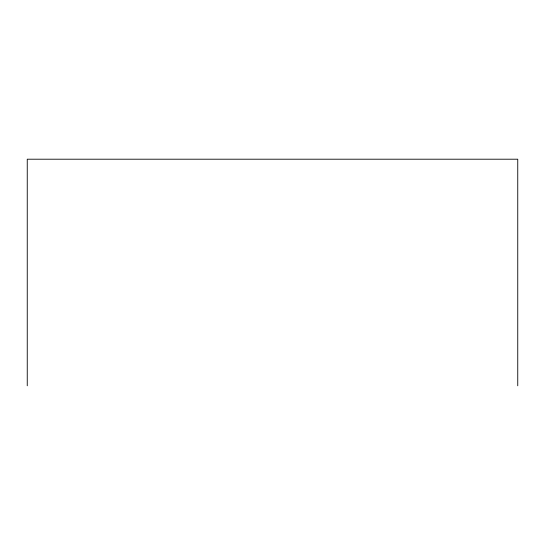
<?xml version="1.0" encoding="UTF-8"?>
<svg xmlns="http://www.w3.org/2000/svg" width="545" height="545" viewBox="0 0 545 545"><rect width="100%" height="100%" fill="white"/><g stroke="black" fill="none" stroke-linecap="round" stroke-linejoin="round"><path stroke-width="0.82" d="M517.75 385.792L517.75 159.208L27.25 159.208L27.25 385.792"/></g></svg>
